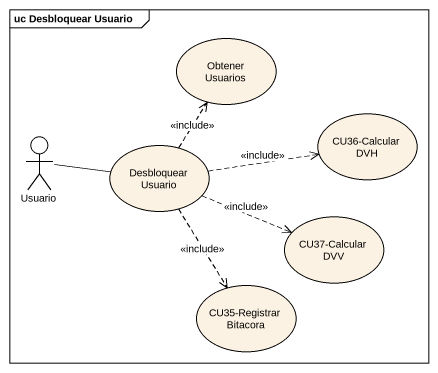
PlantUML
@startuml
mainframe uc Desbloquear Usuario
usecase "Obtener Usuarios" as Obtener_Usuarios
usecase "CU36-Calcular DVH" as CU36_Calcular_DVH
actor Usuario
usecase "Desbloquear Usuario" as Desbloquear_Usuario
usecase "CU37-Calcular DVV" as CU37_Calcular_DVV
usecase "CU35-Registrar Bitacora" as CU35_Registrar_Bitacora
Usuario -right- Desbloquear_Usuario
Desbloquear_Usuario .up.> Obtener_Usuarios : <<include>>
Desbloquear_Usuario .right.> CU36_Calcular_DVH : <<include>>
Desbloquear_Usuario .right.> CU37_Calcular_DVV : <<include>>
Desbloquear_Usuario ..> CU35_Registrar_Bitacora : <<include>>
@enduml
